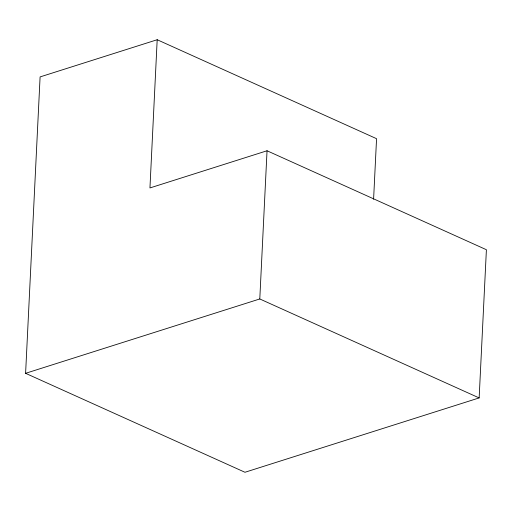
<?xml version="1.0" encoding="UTF-8"?>
<svg xmlns="http://www.w3.org/2000/svg" width="512" height="512" viewBox="0 0 512 512"><rect width="100%" height="100%" fill="white"/><g stroke="black" fill="none" stroke-linecap="round" stroke-linejoin="round"><path stroke-width="0.77" d="M157.19 39.731L149.946 187.936L267.04 150.765L486.4 249.722L479.149 397.92L244.96 472.269L25.6 373.312L40.096 76.909L157.19 39.731L376.557 138.688L373.594 199.245M479.149 397.92L259.789 298.963L267.04 150.765M25.6 373.312L259.789 298.963"/></g></svg>
